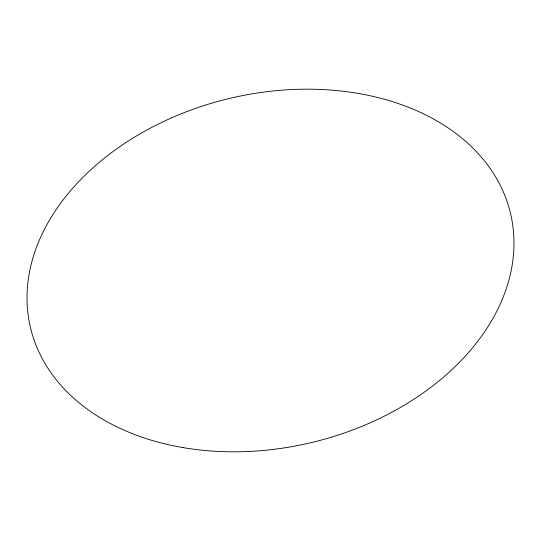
<?xml version="1.0" encoding="UTF-8"?>
<svg xmlns="http://www.w3.org/2000/svg" width="541" height="541" viewBox="0 0 541 541"><rect width="100%" height="100%" fill="white"/><g stroke="black" fill="none" stroke-linecap="round" stroke-linejoin="round"><path stroke-width="0.81" d="M183.446 447.678A246.716 176.873 -13.4 0 0 510.947 215.257A246.716 176.873 -13.4 0 0 117.106 148.565A246.716 176.873 -13.4 0 0 183.446 447.678"/></g></svg>
